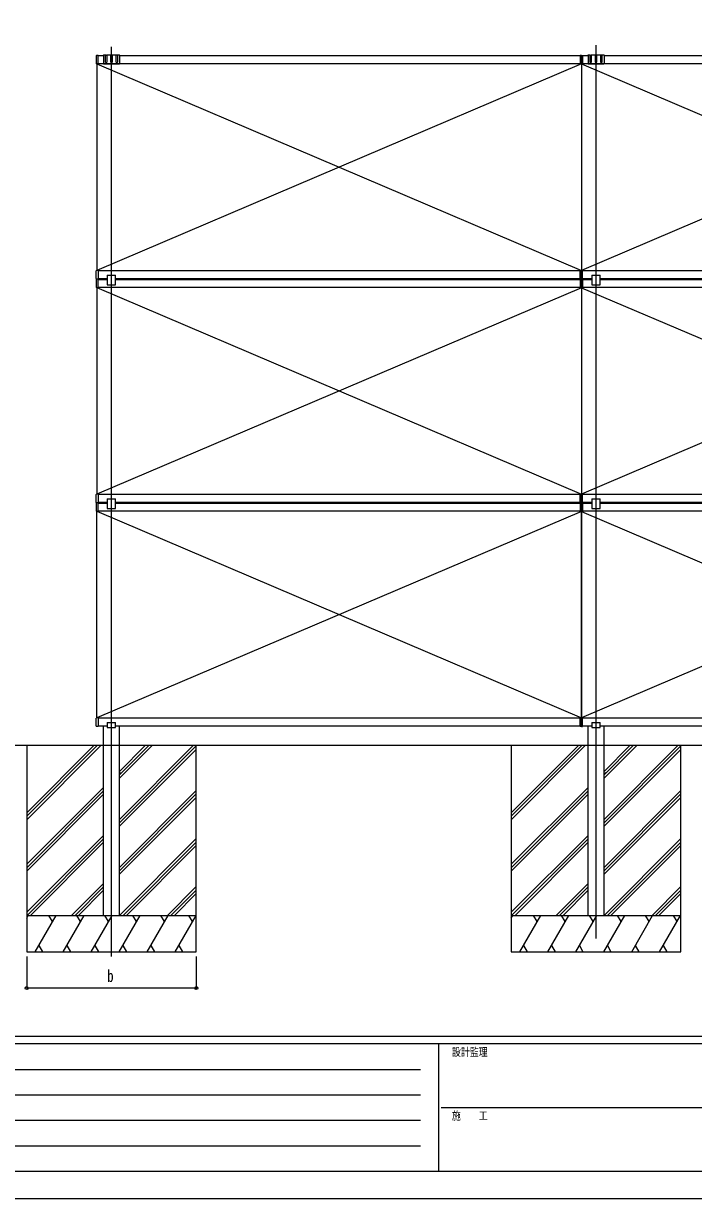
# Model space of a CAD drawing. Units: millimetres, scale not verified. Extents: x -6308 to 6308, y -4455 to 4455.
# Drawn here: x -3671 to -905, y -4455 to 390 of the extents above; entities that cross this region are included whole.
import ezdxf
from ezdxf.enums import TextEntityAlignment as Align

# ---------------------------------------------------------------- set-up
doc = ezdxf.new("R2010")
doc.units = ezdxf.units.MM
doc.header["$LTSCALE"] = 20
for name, color, linetype in [('0-3_YKK_12', 2, 'Continuous'), ('0-4_YKK_A1', 4, 'Continuous'), ('0-5_YKK_D', 6, 'Continuous'), ('0-6_YKK_ZWAK', 7, 'Continuous')]:
    doc.layers.add(name, color=color, linetype=linetype)
doc.styles.add('ＭＳ ゴシック', font='')
doc.styles.get('ＭＳ ゴシック').set_extended_font_data('MS Gothic')

msp = doc.modelspace()

# ---------------------------------------------------------------- linework, layer by layer
at = {"layer": '0-3_YKK_12'}
for p, q in [((-3307.47, -3457.36), (-3307.47, 294.29)), ((-1307.57, -3383.21), (-1307.57, 300.83))]:
    msp.add_line(p, q, dxfattribs=at)
at = {"layer": '0-4_YKK_A1'}
for p, q in [((-3370.07, 257.2), (-3370.07, 224.56)), ((-3362.39, 258.61), (-3369.13, 258.2)), ((-3362.07, 257.5), (-3340.47, 257.5)), ((-3331.97, 259), (-3340.47, 259)), ((-3340.47, 259), (-3340.47, 224.99)), ((-3331.97, 230), (-3331.97, 259)), ((-3330.97, 260), (-3327.97, 260)), ((-3309.97, 259), (-3326.97, 259)), ((-3326.97, 259), (-3326.97, 230)), ((-3309.97, 230), (-3309.97, 259)), ((-3308.97, 260), (-3305.97, 260)), ((-3287.97, 259), (-3304.97, 259)), ((-3304.97, 259), (-3304.97, 230)), ((-3287.97, 230), (-3287.97, 259)), ((-3283.97, 260), (-3286.97, 260)), ((-3274.47, 259), (-3282.97, 259)), ((-3282.97, 259), (-3282.97, 230)), ((-3274.47, 259), (-3274.47, 224.99)), ((-3274.47, 257.5), (-1372.57, 257.5)), ((-1372.57, 258.16), (-1372.57, 257.36)), ((-1372.57, 257.36), (-1372.57, 224.12)), ((-1368.07, 258.62), (-1372.39, 258.35)), ((-1368.07, 257.62), (-1368.07, 224.12)), ((-1368.07, 257.5), (-1368.07, -662.5)), ((-1363.57, 258.16), (-1363.57, 257.36)), ((-1363.57, 257.5), (-1340.47, 257.5)), ((-1363.57, 257.36), (-1363.57, 224.12)), ((-1332.07, 259), (-1340.57, 259)), ((-1340.57, 259), (-1340.57, 224.99)), ((-1332.07, 230), (-1332.07, 259)), ((-1331.07, 260), (-1328.07, 260)), ((-1310.07, 259), (-1327.07, 259)), ((-1327.07, 259), (-1327.07, 230)), ((-1310.07, 230), (-1310.07, 259)), ((-1309.07, 260), (-1306.07, 260)), ((-1288.07, 259), (-1305.07, 259)), ((-1305.07, 259), (-1305.07, 230)), ((-1288.07, 230), (-1288.07, 259)), ((-1284.07, 260), (-1287.07, 260)), ((-1274.57, 259), (-1283.07, 259)), ((-1283.07, 259), (-1283.07, 230)), ((-1274.57, 259), (-1274.57, 224.99)), ((-1274.47, 257.5), (496.83, 257.5)), ((-3362.39, 223.15), (-3369.13, 223.56)), ((-3368.07, 223.49), (-1368.07, -627.94)), ((-3368.07, 223.49), (-3368.07, -628.49)), ((-1368.07, 223.12), (-3368.07, -628.49)), ((-3362.07, 223.45), (-3362.07, 224.13)), ((-1372.57, 223.5), (-3362.07, 223.5)), ((-3339.47, 223.99), (-3307.93, 223.99)), ((-3307.63, 223.99), (-3307.31, 223.99)), ((-3307.01, 223.99), (-3275.47, 223.99)), ((-1372.57, 224.12), (-1372.57, 223.32)), ((-1372.01, 223.12), (-1368.07, 223.12)), ((-1368.07, 223.12), (-1368.07, 224.12)), ((-1368.07, 223.49), (-1368.07, -628.49)), ((631.92, 223.2), (-1368.07, -627.94)), ((-1364.13, 223.12), (-1368.07, 223.12)), ((-1368.07, 223.12), (631.92, -628.2)), ((-1363.57, 224.12), (-1363.57, 223.32)), ((625.93, 223.5), (-1363.57, 223.5)), ((-1339.57, 223.99), (-1308.03, 223.99)), ((-1307.73, 223.99), (-1307.41, 223.99)), ((-1307.11, 223.99), (-1275.57, 223.99)), ((-3370.07, -662.2), (-3370.07, -629.56)), ((-3362.39, -628.15), (-3369.13, -628.56)), ((-3362.07, -628.45), (-3362.07, -629.13)), ((-3362.07, -628.5), (-1372.57, -628.5)), ((-1372.57, -628.94), (-1372.57, -628.14)), ((-1372.57, -662.18), (-1372.57, -628.94)), ((-1372.01, -627.94), (-1368.07, -627.94)), ((-1368.07, -627.94), (-1368.07, -628.94)), ((-1364.13, -627.94), (-1368.07, -627.94)), ((-1368.07, -662.44), (-1368.07, -628.94)), ((-1363.57, -628.94), (-1363.57, -628.14)), ((-1363.57, -628.5), (625.93, -628.5)), ((-1363.57, -662.18), (-1363.57, -628.94)), ((-3370.07, -665.3), (-3370.07, -697.94)), ((-3362.39, -663.61), (-3369.13, -663.2)), ((-3362.39, -663.89), (-3369.13, -664.3)), ((-3324.77, -662.5), (-3362.07, -662.5)), ((-3362.07, -665), (-3324.77, -665)), ((-3324.77, -647.4), (-3290.17, -647.4)), ((-3324.77, -647.4), (-3324.77, -687.5)), ((-3290.17, -687.5), (-3290.17, -647.4)), ((-1372.57, -662.5), (-3290.17, -662.5)), ((-3290.17, -665), (-1372.57, -665)), ((-1372.57, -662.97), (-1372.57, -662.18)), ((-1372.57, -664.34), (-1372.57, -665.14)), ((-1372.57, -665.14), (-1372.57, -698.38)), ((-1368.07, -663.44), (-1372.39, -663.17)), ((-1368.07, -663.88), (-1372.39, -664.15)), ((-1368.07, -664.88), (-1368.07, -698.38)), ((-1368.07, -665), (-1368.07, -1585)), ((-1363.57, -662.97), (-1363.57, -662.18)), ((-1324.77, -662.5), (-1363.57, -662.5)), ((-1363.57, -664.34), (-1363.57, -665.14)), ((-1363.57, -665), (-1324.87, -665)), ((-1363.57, -665.14), (-1363.57, -698.38)), ((-1324.87, -647.4), (-1290.27, -647.4)), ((-1324.87, -647.4), (-1324.87, -687.5)), ((-1290.27, -687.5), (-1290.27, -647.4)), ((-1290.27, -665), (512.53, -665)), ((512.53, -662.5), (-1290.17, -662.5)), ((-3362.39, -699.35), (-3369.13, -698.94)), ((-3368.07, -699.01), (-1368.07, -1550.44)), ((-3368.07, -699.01), (-3368.07, -1550.99)), ((-1368.07, -699.38), (-3368.07, -1550.99)), ((-3362.07, -699.05), (-3362.07, -698.37)), ((-1372.57, -699), (-3362.07, -699)), ((-3324.77, -687.5), (-3290.17, -687.5)), ((-1372.57, -698.38), (-1372.57, -699.18)), ((-1372.01, -699.38), (-1368.07, -699.38)), ((-1368.07, -699.38), (-1368.07, -698.38)), ((-1368.07, -699.01), (-1368.07, -1550.99)), ((631.92, -699.3), (-1368.07, -1550.44)), ((-1364.13, -699.38), (-1368.07, -699.38)), ((-1368.07, -699.38), (631.92, -1550.7)), ((-1363.57, -698.38), (-1363.57, -699.18)), ((625.93, -699), (-1363.57, -699)), ((-1324.87, -687.5), (-1290.27, -687.5)), ((-3370.07, -1584.7), (-3370.07, -1552.06)), ((-3370.07, -1587.8), (-3370.07, -1620.44)), ((-3362.39, -1550.65), (-3369.13, -1551.06)), ((-3362.39, -1586.11), (-3369.13, -1585.7)), ((-3362.39, -1586.39), (-3369.13, -1586.8)), ((-3362.07, -1550.95), (-3362.07, -1551.63)), ((-3362.07, -1551), (-1372.57, -1551)), ((-3324.77, -1585), (-3362.07, -1585)), ((-3362.07, -1587.5), (-3324.77, -1587.5)), ((-3324.77, -1569.9), (-3290.17, -1569.9)), ((-3324.77, -1569.9), (-3324.77, -1610)), ((-3290.17, -1610), (-3290.17, -1569.9)), ((-1372.57, -1585), (-3290.17, -1585)), ((-3290.17, -1587.5), (-1372.57, -1587.5)), ((-1372.57, -1551.44), (-1372.57, -1550.64)), ((-1372.57, -1584.68), (-1372.57, -1551.44)), ((-1372.57, -1585.47), (-1372.57, -1584.68)), ((-1372.57, -1586.84), (-1372.57, -1587.64)), ((-1372.57, -1587.64), (-1372.57, -1620.88)), ((-1368.07, -1585.94), (-1372.39, -1585.67)), ((-1368.07, -1586.38), (-1372.39, -1586.65)), ((-1372.01, -1550.44), (-1368.07, -1550.44)), ((-1368.07, -1550.44), (-1368.07, -1551.44)), ((-1364.13, -1550.44), (-1368.07, -1550.44)), ((-1368.07, -1584.94), (-1368.07, -1551.44)), ((-1368.07, -1587.38), (-1368.07, -1620.88)), ((-1368.07, -1587.5), (-1368.07, -2507.5)), ((-1363.57, -1551.44), (-1363.57, -1550.64)), ((-1363.57, -1551), (625.93, -1551)), ((-1363.57, -1584.68), (-1363.57, -1551.44)), ((-1363.57, -1585.47), (-1363.57, -1584.68)), ((-1324.77, -1585), (-1363.57, -1585)), ((-1363.57, -1586.84), (-1363.57, -1587.64)), ((-1363.57, -1587.5), (-1324.77, -1587.5)), ((-1363.57, -1587.64), (-1363.57, -1620.88)), ((-1324.87, -1569.9), (-1290.27, -1569.9)), ((-1324.87, -1569.9), (-1324.87, -1610)), ((-1290.27, -1610), (-1290.27, -1569.9)), ((512.53, -1585), (-1290.17, -1585)), ((-1290.17, -1587.5), (512.53, -1587.5)), ((-3362.39, -1621.85), (-3369.13, -1621.44)), ((-3368.07, -1621.51), (-1368.07, -2472.94)), ((-3368.07, -2473.49), (-3368.07, -1621.51)), ((-1368.07, -1621.88), (-3368.07, -2473.49)), ((-3362.07, -1621.55), (-3362.07, -1620.87)), ((-1372.57, -1621.5), (-3362.07, -1621.5)), ((-3324.77, -1610), (-3290.17, -1610)), ((-1372.57, -1620.88), (-1372.57, -1621.68)), ((-1372.01, -1621.88), (-1368.07, -1621.88)), ((-1368.07, -1621.88), (-1368.07, -1620.88)), ((-1368.07, -2473.49), (-1368.07, -1621.51)), ((631.92, -1621.8), (-1368.07, -2472.94)), ((-1364.13, -1621.88), (-1368.07, -1621.88)), ((-1368.07, -1621.88), (631.92, -2473.2)), ((-1363.57, -1620.88), (-1363.57, -1621.68)), ((625.93, -1621.5), (-1363.57, -1621.5)), ((-1324.87, -1610), (-1290.27, -1610)), ((-3370.07, -2507.2), (-3370.07, -2474.56)), ((-3362.39, -2473.15), (-3369.13, -2473.56)), ((-3362.39, -2508.61), (-3369.13, -2508.2)), ((-3362.07, -2473.45), (-3362.07, -2474.13)), ((-3362.07, -2473.5), (-1372.57, -2473.5)), ((-3324.77, -2507.5), (-3362.07, -2507.5)), ((-3340.47, -2587.5), (-3340.47, -2507.5)), ((-3324.77, -2492.5), (-3290.17, -2492.5)), ((-3324.77, -2492.5), (-3324.77, -2513.5)), ((-3324.77, -2513.5), (-3290.17, -2513.5)), ((-3290.17, -2513.5), (-3290.17, -2492.5)), ((-1372.57, -2507.5), (-3290.17, -2507.5)), ((-3274.47, -2587.5), (-3274.47, -2507.5)), ((-1372.57, -2473.94), (-1372.57, -2473.14)), ((-1372.57, -2507.18), (-1372.57, -2473.94)), ((-1372.57, -2507.97), (-1372.57, -2507.18)), ((-1368.07, -2508.44), (-1372.39, -2508.17)), ((-1372.01, -2472.94), (-1368.07, -2472.94)), ((-1368.07, -2472.94), (-1368.07, -2473.94)), ((-1364.13, -2472.94), (-1368.07, -2472.94)), ((-1368.07, -2507.44), (-1368.07, -2473.94)), ((-1363.57, -2473.94), (-1363.57, -2473.14)), ((-1363.57, -2473.5), (625.93, -2473.5)), ((-1363.57, -2507.18), (-1363.57, -2473.94)), ((-1363.57, -2507.97), (-1363.57, -2507.18)), ((-1324.87, -2507.5), (-1363.57, -2507.5)), ((-1340.57, -2587.5), (-1340.57, -2507.5)), ((-1324.87, -2492.5), (-1290.27, -2492.5)), ((-1324.87, -2492.5), (-1324.87, -2513.5)), ((-1324.87, -2513.5), (-1290.27, -2513.5)), ((-1290.27, -2513.5), (-1290.27, -2492.5)), ((512.53, -2507.5), (-1290.27, -2507.5)), ((-1274.57, -2587.5), (-1274.57, -2507.5)), ((1038.31, -2587.5), (-3910.88, -2587.5)), ((-3657.47, -2893.13), (-3351.84, -2587.5)), ((-3657.47, -2878.99), (-3365.98, -2587.5)), ((-3657.47, -2864.85), (-3380.12, -2587.5)), ((-3340.47, -3287.5), (-3340.47, -2587.5)), ((-3274.47, -3287.5), (-3274.47, -2587.5)), ((-3274.47, -2722.26), (-3139.71, -2587.5)), ((-3274.47, -2693.98), (-3167.99, -2587.5)), ((-3274.47, -2891.97), (-2970, -2587.5)), ((-3274.47, -2708.12), (-3153.85, -2587.5)), ((-3274.47, -2906.11), (-2957.47, -2589.11)), ((-3274.47, -2920.25), (-2957.47, -2603.25)), ((-3199.47, -2618.98), (-3167.99, -2587.5)), ((-1657.57, -2893.13), (-1351.94, -2587.5)), ((-1657.57, -2878.99), (-1366.08, -2587.5)), ((-1657.57, -2864.85), (-1380.22, -2587.5)), ((-1340.57, -3287.5), (-1340.57, -2587.5)), ((-1274.57, -3287.5), (-1274.57, -2587.5)), ((-1274.57, -2722.26), (-1139.81, -2587.5)), ((-1274.57, -2693.98), (-1168.09, -2587.5)), ((-1274.57, -2891.97), (-970.1, -2587.5)), ((-1274.57, -2708.12), (-1153.95, -2587.5)), ((-1274.57, -2906.11), (-957.57, -2589.11)), ((-1274.57, -2920.25), (-957.57, -2603.25)), ((-1199.57, -2618.98), (-1168.09, -2587.5)), ((-3274.47, -2708.12), (-3265.47, -2699.12)), ((-1274.57, -2708.12), (-1265.57, -2699.12)), ((-3657.47, -3076.98), (-3340.47, -2759.98)), ((-1657.57, -3076.98), (-1340.57, -2759.98)), ((-3657.47, -3091.12), (-3340.47, -2774.12)), ((-3657.47, -3091.12), (-3340.47, -2774.12)), ((-3657.47, -3105.26), (-3340.47, -2788.26)), ((-3274.47, -3089.96), (-2957.47, -2772.96)), ((-3274.47, -3104.1), (-2957.47, -2787.1)), ((-3274.47, -3118.24), (-2957.47, -2801.24)), ((-1657.57, -3091.12), (-1340.57, -2774.12)), ((-1657.57, -3091.12), (-1340.57, -2774.12)), ((-1657.57, -3105.26), (-1340.57, -2788.26)), ((-1274.57, -3089.96), (-957.57, -2772.96)), ((-1274.57, -3104.1), (-957.57, -2787.1)), ((-1274.57, -3118.24), (-957.57, -2801.24)), ((-3657.47, -3274.97), (-3340.47, -2957.97)), ((-3655.86, -3287.5), (-3340.47, -2972.11)), ((-3641.72, -3287.5), (-3340.47, -2986.25)), ((-3274.02, -3287.5), (-2957.47, -2970.95)), ((-3259.88, -3287.5), (-2957.47, -2985.09)), ((-3245.74, -3287.5), (-2957.47, -2999.23)), ((-1657.57, -3274.96), (-1340.57, -2957.97)), ((-1655.96, -3287.5), (-1340.57, -2972.11)), ((-1641.82, -3287.5), (-1340.57, -2986.25)), ((-1274.12, -3287.5), (-957.57, -2970.95)), ((-1259.98, -3287.5), (-957.57, -2985.09)), ((-1245.84, -3287.5), (-957.57, -2999.23)), ((-3472.01, -3287.5), (-3340.47, -3155.96)), ((-3457.87, -3287.5), (-3340.47, -3170.1)), ((-3443.73, -3287.5), (-3340.47, -3184.24)), ((-3076.03, -3287.5), (-2957.47, -3168.94)), ((-3061.89, -3287.5), (-2957.47, -3183.08)), ((-3047.75, -3287.5), (-2957.47, -3197.22)), ((-1472.11, -3287.5), (-1340.57, -3155.96)), ((-1457.97, -3287.5), (-1340.57, -3170.1)), ((-1443.83, -3287.5), (-1340.57, -3184.24)), ((-1076.13, -3287.5), (-957.57, -3168.94)), ((-1061.99, -3287.5), (-957.57, -3183.08)), ((-1047.85, -3287.5), (-957.57, -3197.22)), ((-3657.47, -3287.5), (-2957.47, -3287.5)), ((-3657.47, -3298.63), (-3651.05, -3287.5)), ((-3622.18, -3437.5), (-3535.58, -3287.5)), ((-3550.58, -3313.48), (-3565.58, -3287.5)), ((-3506.71, -3437.5), (-3420.11, -3287.5)), ((-3435.11, -3313.48), (-3450.11, -3287.5)), ((-3391.24, -3437.5), (-3304.64, -3287.5)), ((-3319.64, -3313.48), (-3334.64, -3287.5)), ((-3275.77, -3437.5), (-3189.17, -3287.5)), ((-3204.17, -3313.48), (-3219.17, -3287.5)), ((-3160.3, -3437.5), (-3073.7, -3287.5)), ((-3088.7, -3313.48), (-3103.7, -3287.5)), ((-3044.83, -3437.5), (-2958.23, -3287.5)), ((-2973.23, -3313.48), (-2988.23, -3287.5)), ((-1657.57, -3287.5), (-957.57, -3287.5)), ((-1657.57, -3298.63), (-1651.15, -3287.5)), ((-1622.28, -3437.5), (-1535.68, -3287.5)), ((-1550.68, -3313.48), (-1565.68, -3287.5)), ((-1506.81, -3437.5), (-1420.21, -3287.5)), ((-1435.21, -3313.48), (-1450.21, -3287.5)), ((-1391.34, -3437.5), (-1304.74, -3287.5)), ((-1319.74, -3313.48), (-1334.74, -3287.5)), ((-1275.87, -3437.5), (-1189.27, -3287.5)), ((-1204.27, -3313.48), (-1219.27, -3287.5)), ((-1160.4, -3437.5), (-1073.8, -3287.5)), ((-1088.8, -3313.48), (-1103.8, -3287.5)), ((-1044.93, -3437.5), (-958.33, -3287.5)), ((-973.33, -3313.48), (-988.33, -3287.5)), ((-3607.18, -3411.52), (-3592.18, -3437.5)), ((-3491.71, -3411.52), (-3476.71, -3437.5)), ((-3376.24, -3411.52), (-3361.24, -3437.5)), ((-3260.77, -3411.52), (-3245.77, -3437.5)), ((-3145.3, -3411.52), (-3130.3, -3437.5)), ((-3029.83, -3411.52), (-3014.83, -3437.5)), ((-1607.28, -3411.52), (-1592.28, -3437.5)), ((-1491.81, -3411.52), (-1476.81, -3437.5)), ((-1376.34, -3411.52), (-1361.34, -3437.5)), ((-1260.87, -3411.52), (-1245.87, -3437.5)), ((-1145.4, -3411.52), (-1130.4, -3437.5)), ((-1029.93, -3411.52), (-1014.93, -3437.5))]:
    msp.add_line(p, q, dxfattribs=at)
for points in [[(-3362.07, 224.13), (-3362.07, 257.63), (-3362.07, 258.31)], [(-1368.07, 257.62), (-1368.07, 258.62), (-1363.76, 258.35)], [(-3362.07, -629.13), (-3362.07, -662.63), (-3362.07, -663.31)], [(-3362.07, -698.37), (-3362.07, -664.87), (-3362.07, -664.19)], [(-1368.07, -662.44), (-1368.07, -663.44), (-1363.76, -663.17)], [(-1368.07, -664.88), (-1368.07, -663.88), (-1363.76, -664.15)], [(-3362.07, -1551.63), (-3362.07, -1585.13), (-3362.07, -1585.81)], [(-3362.07, -1620.87), (-3362.07, -1587.37), (-3362.07, -1586.69)], [(-1368.07, -1584.94), (-1368.07, -1585.94), (-1363.76, -1585.67)], [(-1368.07, -1587.38), (-1368.07, -1586.38), (-1363.76, -1586.65)], [(-3362.07, -2474.13), (-3362.07, -2507.63), (-3362.07, -2508.31)], [(-1368.07, -2507.44), (-1368.07, -2508.44), (-1363.76, -2508.17)]]:
    msp.add_lwpolyline(points, dxfattribs=at)
for points in [[(-2957.47, -3437.5), (-2957.47, -2587.5), (-3657.47, -2587.5), (-3657.47, -3437.5)], [(-957.57, -3437.5), (-957.57, -2587.5), (-1657.57, -2587.5), (-1657.57, -3437.5)]]:
    msp.add_lwpolyline(points, close=True, dxfattribs=at)
for centre, radius, start, end in [((-3369.07, 257.2), 1, 93.5, 180), ((-3362.37, 258.31), 0.3, 0, 93.5), ((-3340.47, 257), 2, 90, 165.52248), ((-3330.97, 259), 1, 90, 180), ((-3327.97, 259), 1, 0, 90), ((-3308.97, 259), 1, 90, 180), ((-3305.97, 259), 1, 0, 90), ((-3286.97, 259), 1, 90, 180), ((-3283.97, 259), 1, 0, 90), ((-3274.47, 257), 2, 14.47752, 90), ((-1372.37, 258.16), 0.2, 93.5, 180), ((-1363.77, 258.16), 0.2, 0, 86.5), ((-1340.57, 257), 2, 90, 165.52248), ((-1331.07, 259), 1, 90, 180), ((-1328.07, 259), 1, 0, 90), ((-1309.07, 259), 1, 90, 180), ((-1306.07, 259), 1, 0, 90), ((-1287.07, 259), 1, 90, 180), ((-1284.07, 259), 1, 0, 90), ((-1274.57, 257), 2, 14.47752, 90), ((-3369.07, 224.56), 1, 180, 266.5), ((-3362.37, 223.45), 0.3, 266.5, 0), ((-3339.47, 224.99), 1, 180, 270), ((-3329.47, 230), 2.5, 180, 0), ((-3307.47, 230), 2.5, 180, 0), ((-3307.47, 223.79), 0.5, 23.57818, 156.42182), ((-3285.47, 230), 2.5, 180, 0), ((-3275.47, 224.99), 1, 270, 0), ((-1372.37, 223.32), 0.201, 179.90369, 269.4192), ((-1363.78, 223.32), 0.201, 270.5808, 0.09631), ((-1339.57, 224.99), 1, 180, 270), ((-1329.57, 230), 2.5, 180, 0), ((-1307.57, 230), 2.5, 180, 0), ((-1307.57, 223.79), 0.5, 23.57818, 156.42182), ((-1285.57, 230), 2.5, 180, 0), ((-1275.57, 224.99), 1, 270, 0), ((-3369.07, -629.56), 1, 93.5, 180), ((-3362.37, -628.45), 0.3, 0, 93.5), ((-1372.37, -628.14), 0.201, 90.5808, 180.09631), ((-1363.78, -628.14), 0.201, 359.90369, 89.4192), ((-3369.07, -662.2), 1, 180, 266.5), ((-3369.07, -665.3), 1, 93.5, 180), ((-3362.37, -663.31), 0.3, 266.5, 0), ((-3362.37, -664.19), 0.3, 0, 93.5), ((-1372.37, -662.97), 0.2, 180, 266.5), ((-1372.37, -664.34), 0.2, 93.5, 180), ((-1363.77, -662.97), 0.2, 273.5, 0), ((-1363.77, -664.34), 0.2, 0, 86.5), ((-3369.07, -697.94), 1, 180, 266.5), ((-3362.37, -699.05), 0.3, 266.5, 0), ((-1372.37, -699.18), 0.201, 179.90369, 269.4192), ((-1363.78, -699.18), 0.201, 270.5808, 0.09631), ((-3369.07, -1552.06), 1, 93.5, 180), ((-3369.07, -1584.7), 1, 180, 266.5), ((-3369.07, -1587.8), 1, 93.5, 180), ((-3362.37, -1550.95), 0.3, 0, 93.5), ((-3362.37, -1585.81), 0.3, 266.5, 0), ((-3362.37, -1586.69), 0.3, 0, 93.5), ((-1372.37, -1550.64), 0.201, 90.5808, 180.09631), ((-1372.37, -1585.47), 0.2, 180, 266.5), ((-1372.37, -1586.84), 0.2, 93.5, 180), ((-1363.78, -1550.64), 0.201, 359.90369, 89.4192), ((-1363.77, -1585.47), 0.2, 273.5, 0), ((-1363.77, -1586.84), 0.2, 0, 86.5), ((-3369.07, -1620.44), 1, 180, 266.5), ((-3362.37, -1621.55), 0.3, 266.5, 0), ((-1372.37, -1621.68), 0.201, 179.90369, 269.4192), ((-1363.78, -1621.68), 0.201, 270.5808, 0.09631), ((-3369.07, -2474.56), 1, 93.5, 180), ((-3369.07, -2507.2), 1, 180, 266.5), ((-3362.37, -2473.45), 0.3, 0, 93.5), ((-3362.37, -2508.31), 0.3, 266.5, 0), ((-1372.37, -2473.14), 0.201, 90.5808, 180.09631), ((-1372.37, -2507.97), 0.2, 180, 266.5), ((-1363.78, -2473.14), 0.201, 359.90369, 89.4192), ((-1363.77, -2507.97), 0.2, 273.5, 0)]:
    msp.add_arc(centre, radius, start, end, dxfattribs=at)
for centre, start_param, end_param in [((-1372.01, 224.12), 4.6587856, 4.712389), ((-1364.13, 224.12), 4.712389, 4.7659923), ((-1372.01, -628.94), 1.5707963, 1.6243997), ((-1364.13, -628.94), 1.517193, 1.5707963), ((-1372.01, -698.38), 4.6587856, 4.712389), ((-1364.13, -698.38), 4.712389, 4.7659923), ((-1372.01, -1551.44), 1.5707963, 1.6243997), ((-1364.13, -1551.44), 1.517193, 1.5707963), ((-1372.01, -1620.88), 4.6587856, 4.712389), ((-1364.13, -1620.88), 4.712389, 4.7659923), ((-1372.01, -2473.94), 1.5707963, 1.6243997), ((-1364.13, -2473.94), 1.517193, 1.5707963)]:
    msp.add_ellipse(centre, major_axis=(6.74, 0), ratio=0.148374, start_param=start_param, end_param=end_param, dxfattribs=at)
at = {"layer": '0-5_YKK_D'}
for p, q in [((-3657.47, -3457.5), (-3657.47, -3588.5)), ((-2957.47, -3457.5), (-2957.47, -3588.5)), ((-2957.47, -3587.5), (-3657.47, -3587.5))]:
    msp.add_line(p, q, dxfattribs=at)
for centre in [(-3657.47, -3587.5), (-2957.47, -3587.5)]:
    msp.add_circle(centre, 6.38, dxfattribs=at)
at = {"layer": '0-6_YKK_ZWAK'}
for p, q in [((5842.53, -3787.5), (-5857.47, -3787.5)), ((-1957.47, -3817.5), (-5857.47, -3817.5)), ((-1957.47, -3817.5), (-1957.47, -4342.5)), ((-7.47, -3817.5), (-1957.47, -3817.5)), ((-5793.72, -3922.5), (-2032.47, -3922.5)), ((-5793.72, -4027.5), (-2032.47, -4027.5)), ((-1946.22, -4080), (-7.47, -4080)), ((-5793.72, -4132.5), (-2032.47, -4132.5)), ((-5793.72, -4237.5), (-2032.47, -4237.5)), ((-5857.47, -4342.5), (-1957.47, -4342.5)), ((-1957.47, -4342.5), (-7.47, -4342.5))]:
    msp.add_line(p, q, dxfattribs=at)
msp.add_lwpolyline([(-6307.5, -4455), (6307.5, -4455), (6307.5, 4455), (-6307.5, 4455)], close=True, dxfattribs=at)

# ---------------------------------------------------------------- texts
at = {"layer": '0-5_YKK_D', "style": 'ＭＳ ゴシック', "width": 0.8}
msp.add_text('b', height=49.49, dxfattribs=at).set_placement((-3325.47, -3577), align=Align.BOTTOM_LEFT)
at = {"layer": '0-6_YKK_ZWAK', "style": 'ＭＳ ゴシック', "width": 0.8}
for s, p in [('設計監理', (-1902.47, -3877.5)), ('施\u3000\u3000工', (-1902.47, -4140))]:
    msp.add_text(s, height=32.99, dxfattribs=at).set_placement(p, align=Align.BOTTOM_LEFT)

doc.saveas('drawing.dxf')
